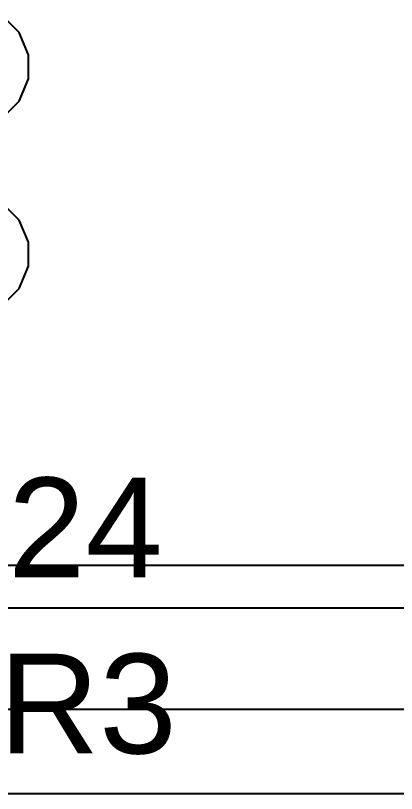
# Model space of a CAD drawing. Header units: inches. Extents: x 0 to 5379, y 0 to 5429.
# Drawn here: x 243.87 to 247.36, y 157.99 to 165.12 of the extents above; entities that cross this region are included whole.
import ezdxf

# ---------------------------------------------------------------- set-up
doc = ezdxf.new("R2010")
doc.units = ezdxf.units.IN
for name, color, linetype in [('Bottom Layer', 5, 'Continuous'), ('PWR', 156, 'Continuous'), ('Top Overlay', 2, 'Continuous')]:
    doc.layers.add(name, color=color, linetype=linetype)
doc.styles.add('Arial', font='', dxfattribs={"height": 0.2})
doc.styles.get('Arial').set_extended_font_data('Arial')

msp = doc.modelspace()

# ---------------------------------------------------------------- linework, layer by layer
at = {"layer": 'Bottom Layer'}
for p, q in [((302.5074, 158.7566), (243.4689, 158.7566)), ((237.6424, 157.988), (303.276, 157.988))]:
    msp.add_line(p, q, dxfattribs=at)
at = {"layer": 'PWR'}
for p, q in [((243.9009, 164.9637), (243.7451, 165.1195)), ((243.9853, 164.7601), (243.9009, 164.9637)), ((243.9853, 164.5397), (243.9853, 164.7601)), ((243.9009, 164.3361), (243.9853, 164.5397)), ((243.7451, 164.1802), (243.9009, 164.3361)), ((243.9009, 163.2446), (243.7451, 163.4005)), ((243.9853, 163.041), (243.9009, 163.2446)), ((243.9853, 162.8206), (243.9853, 163.041)), ((243.9009, 162.617), (243.9853, 162.8206)), ((243.7451, 162.4611), (243.9009, 162.617)), ((266.2823, 160.0783), (225.7379, 160.0783)), ((225.7379, 159.6898), (266.2823, 159.6898))]:
    msp.add_line(p, q, dxfattribs=at)

# ---------------------------------------------------------------- texts
at = {"layer": 'Top Overlay', "style": 'Arial'}
for s, p in [('C24', (242.8752, 159.9693)), ('R3', (243.7132, 158.3544))]:
    msp.add_text(s, height=0.9144, dxfattribs=at).set_placement(p)

doc.saveas('drawing.dxf')
